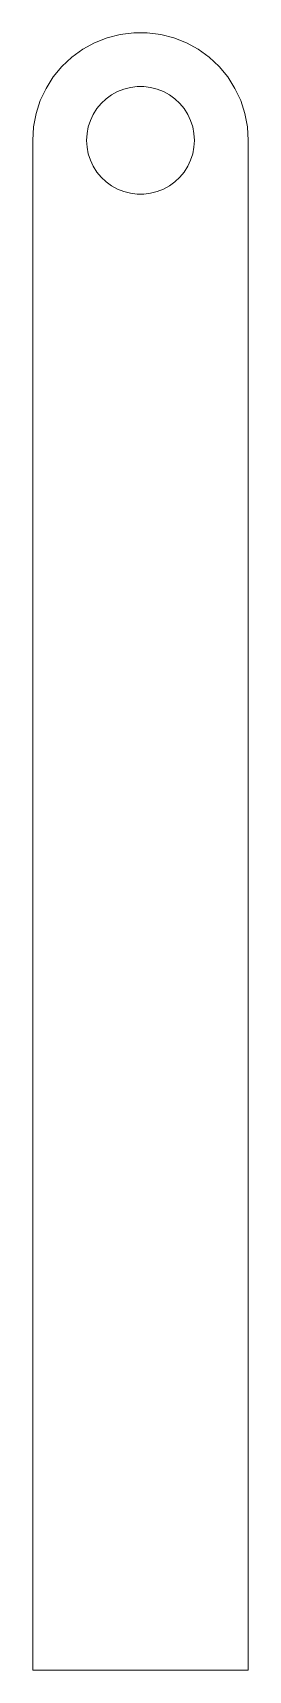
# Model space of a CAD drawing. Header units: millimetres. Extents: x -6.5 to 6.5, y -49.4 to 49.4.
import ezdxf

# ---------------------------------------------------------------- set-up
doc = ezdxf.new("R2010")
doc.units = ezdxf.units.MM
doc.layers.get('0').update_dxf_attribs({"linetype": 'CONTINUOUS', "lineweight": 0})

msp = doc.modelspace()

# ---------------------------------------------------------------- linework, layer by layer
for p, q in [((-3.483, 48.363), (-2.768, 48.756)), ((-2.768, 48.756), (-2.009, 49.057)), ((-2.009, 49.057), (-1.218, 49.26)), ((-1.218, 49.26), (-0.408, 49.362)), ((-0.408, 49.362), (0.408, 49.362)), ((0.408, 49.362), (1.218, 49.26)), ((1.218, 49.26), (2.009, 49.057)), ((2.009, 49.057), (2.768, 48.756)), ((2.768, 48.756), (3.483, 48.363)), ((-4.738, 47.325), (-4.143, 47.883)), ((-4.143, 47.883), (-3.483, 48.363)), ((3.483, 48.363), (4.143, 47.883)), ((4.143, 47.883), (4.738, 47.325)), ((-5.696, 46.006), (-5.259, 46.696)), ((-5.259, 46.696), (-4.738, 47.325)), ((4.738, 47.325), (5.259, 46.696)), ((5.259, 46.696), (5.696, 46.006)), ((-6.044, 45.268), (-5.696, 46.006)), ((-2.072, 45.379), (-1.741, 45.619)), ((-1.741, 45.619), (-1.384, 45.816)), ((-1.384, 45.816), (-1.004, 45.966)), ((-1.004, 45.966), (-0.609, 46.067)), ((-0.609, 46.067), (-0.204, 46.119)), ((-0.204, 46.119), (0.204, 46.119)), ((0.204, 46.119), (0.609, 46.067)), ((0.609, 46.067), (1.004, 45.966)), ((1.004, 45.966), (1.384, 45.816)), ((1.384, 45.816), (1.741, 45.619)), ((1.741, 45.619), (2.072, 45.379)), ((5.696, 46.006), (6.044, 45.268)), ((-6.449, 43.69), (-6.296, 44.491)), ((-6.296, 44.491), (-6.044, 45.268)), ((-3.022, 44.071), (-2.848, 44.441)), ((-2.848, 44.441), (-2.629, 44.785)), ((-2.629, 44.785), (-2.369, 45.1)), ((-2.369, 45.1), (-2.072, 45.379)), ((2.072, 45.379), (2.369, 45.1)), ((2.369, 45.1), (2.629, 44.785)), ((2.629, 44.785), (2.848, 44.441)), ((2.848, 44.441), (3.022, 44.071)), ((6.044, 45.268), (6.296, 44.491)), ((6.296, 44.491), (6.449, 43.69)), ((-6.5, 42.875), (-6.449, 43.69)), ((-3.224, 43.282), (-3.148, 43.683)), ((-3.148, 43.683), (-3.022, 44.071)), ((3.022, 44.071), (3.148, 43.683)), ((3.148, 43.683), (3.224, 43.282)), ((6.449, 43.69), (6.5, 42.875)), ((-6.5, -49.375), (-6.5, 42.875)), ((-3.25, 42.875), (-3.224, 43.282)), ((-3.224, 42.468), (-3.25, 42.875)), ((-3.148, 42.067), (-3.224, 42.468)), ((3.224, 42.468), (3.148, 42.067)), ((3.224, 43.282), (3.25, 42.875)), ((3.25, 42.875), (3.224, 42.468)), ((6.5, 42.875), (6.5, -49.375)), ((-3.022, 41.679), (-3.148, 42.067)), ((-2.848, 41.309), (-3.022, 41.679)), ((3.022, 41.679), (2.848, 41.309)), ((3.148, 42.067), (3.022, 41.679)), ((-2.629, 40.965), (-2.848, 41.309)), ((-2.369, 40.65), (-2.629, 40.965)), ((-2.072, 40.371), (-2.369, 40.65)), ((2.369, 40.65), (2.072, 40.371)), ((2.629, 40.965), (2.369, 40.65)), ((2.848, 41.309), (2.629, 40.965)), ((-1.741, 40.131), (-2.072, 40.371)), ((-1.384, 39.934), (-1.741, 40.131)), ((-1.004, 39.784), (-1.384, 39.934)), ((-0.609, 39.683), (-1.004, 39.784)), ((-0.204, 39.631), (-0.609, 39.683)), ((0.204, 39.631), (-0.204, 39.631)), ((0.609, 39.683), (0.204, 39.631)), ((1.004, 39.784), (0.609, 39.683)), ((1.384, 39.934), (1.004, 39.784)), ((1.741, 40.131), (1.384, 39.934)), ((2.072, 40.371), (1.741, 40.131)), ((6.5, -49.375), (-6.5, -49.375))]:
    msp.add_line(p, q)

doc.saveas('drawing.dxf')
